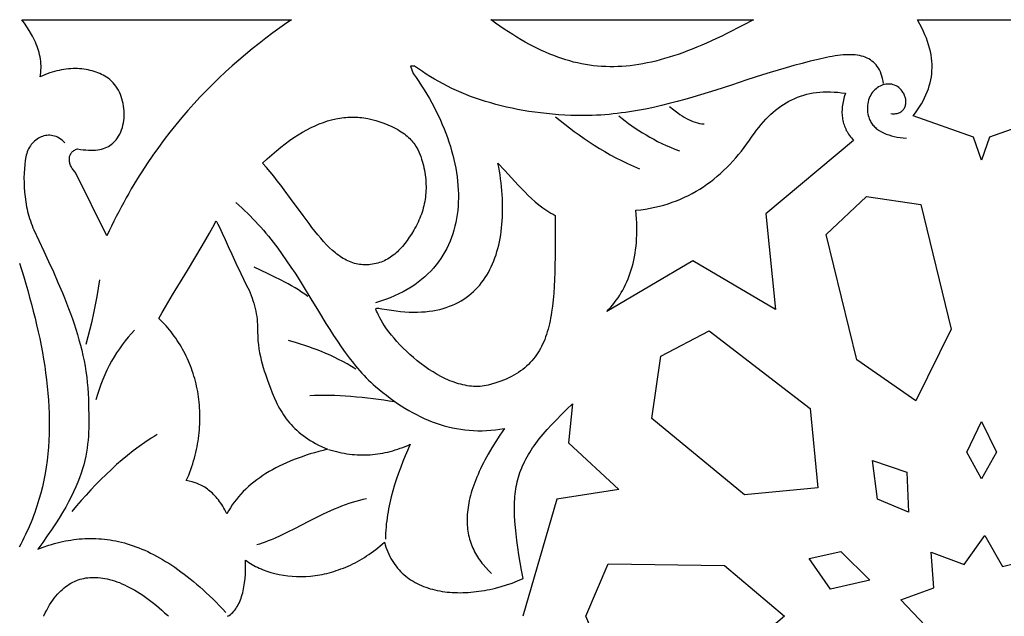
# Model space of a CAD drawing. Extents: x -332 to 348, y -263 to 352.
# Drawn here: x -42.96 to 3.03, y 264.11 to 292 of the extents above; entities that cross this region are included whole.
import ezdxf

# ---------------------------------------------------------------- set-up
doc = ezdxf.new("R2010")
doc.units = 0
doc.layers.add('LAYER_1', color=18, linetype='CONTINUOUS')
doc.layers.add('LAYER_2', color=174, linetype='CONTINUOUS')

msp = doc.modelspace()

# ---------------------------------------------------------------- linework, layer by layer
at = {"layer": 'LAYER_1'}
for points in [[(-30.484, 291.848), (-30.812, 291.616), (-31.138, 291.379), (-31.461, 291.137), (-31.781, 290.889), (-32.099, 290.636), (-32.414, 290.377), (-32.727, 290.112), (-33.036, 289.841), (-33.343, 289.563), (-33.646, 289.279), (-33.946, 288.989), (-34.242, 288.691), (-34.535, 288.386), (-34.825, 288.073), (-35.111, 287.753), (-35.393, 287.425), (-35.671, 287.089), (-35.945, 286.745), (-36.216, 286.392), (-36.482, 286.031), (-36.744, 285.661), (-37.001, 285.281), (-37.254, 284.893), (-37.379, 284.695), (-37.503, 284.495), (-37.625, 284.292), (-37.747, 284.087), (-37.867, 283.879), (-37.986, 283.669), (-38.104, 283.456), (-38.22, 283.241), (-38.336, 283.023), (-38.45, 282.803), (-38.562, 282.58), (-38.674, 282.354), (-38.784, 282.126), (-38.893, 281.895), (-40.334, 284.831), (-40.37, 284.867), (-40.405, 284.904), (-40.437, 284.942), (-40.467, 284.981), (-40.495, 285.021), (-40.521, 285.062), (-40.544, 285.103), (-40.565, 285.144), (-40.583, 285.186), (-40.599, 285.228), (-40.613, 285.271), (-40.624, 285.313), (-40.632, 285.355), (-40.638, 285.397), (-40.642, 285.438), (-40.642, 285.479), (-40.64, 285.519), (-40.636, 285.558), (-40.628, 285.597), (-40.618, 285.634), (-40.604, 285.67), (-40.588, 285.705), (-40.569, 285.739), (-40.547, 285.771), (-40.522, 285.802), (-40.494, 285.83), (-40.463, 285.857), (-40.429, 285.882), (-40.391, 285.905), (-40.351, 285.925), (-40.307, 285.943), (-40.26, 285.959), (-40.123, 285.938), (-39.991, 285.921), (-39.866, 285.909), (-39.746, 285.902), (-39.631, 285.899), (-39.522, 285.9), (-39.418, 285.906), (-39.318, 285.916), (-39.224, 285.931), (-39.134, 285.95), (-39.049, 285.974), (-38.969, 286.002), (-38.893, 286.034), (-38.821, 286.071), (-38.753, 286.112), (-38.69, 286.158), (-38.607, 286.227), (-38.531, 286.303), (-38.461, 286.383), (-38.397, 286.469), (-38.339, 286.559), (-38.287, 286.653), (-38.24, 286.751), (-38.2, 286.852), (-38.166, 286.957), (-38.137, 287.064), (-38.114, 287.173), (-38.097, 287.283), (-38.085, 287.396), (-38.079, 287.509), (-38.078, 287.623), (-38.083, 287.737), (-38.092, 287.85), (-38.108, 287.964), (-38.128, 288.076), (-38.153, 288.186), (-38.183, 288.295), (-38.219, 288.402), (-38.259, 288.506), (-38.304, 288.607), (-38.354, 288.705), (-38.409, 288.799), (-38.468, 288.889), (-38.532, 288.974), (-38.601, 289.054), (-38.674, 289.129), (-38.751, 289.198), (-38.833, 289.26), (-38.906, 289.31), (-38.981, 289.357), (-39.059, 289.401), (-39.14, 289.442), (-39.223, 289.481), (-39.308, 289.517), (-39.395, 289.55), (-39.485, 289.58), (-39.576, 289.607), (-39.669, 289.631), (-39.764, 289.652), (-39.861, 289.67), (-39.96, 289.685), (-40.059, 289.697), (-40.161, 289.705), (-40.263, 289.711), (-40.367, 289.713), (-40.472, 289.712), (-40.578, 289.707), (-40.685, 289.699), (-40.793, 289.688), (-40.901, 289.673), (-41.01, 289.654), (-41.12, 289.632), (-41.23, 289.607), (-41.34, 289.577), (-41.451, 289.545), (-41.562, 289.508), (-41.673, 289.467), (-41.784, 289.423), (-41.894, 289.375), (-42.005, 289.323), (-41.987, 289.429), (-41.975, 289.535), (-41.967, 289.64), (-41.964, 289.744), (-41.965, 289.848), (-41.97, 289.952), (-41.98, 290.055), (-41.993, 290.157), (-42.01, 290.258), (-42.031, 290.359), (-42.056, 290.459), (-42.084, 290.558), (-42.115, 290.656), (-42.149, 290.753), (-42.186, 290.849), (-42.226, 290.944), (-42.268, 291.038), (-42.313, 291.132), (-42.36, 291.223), (-42.409, 291.314), (-42.513, 291.492), (-42.624, 291.665), (-42.741, 291.832), (-42.862, 291.994), (-42.866, 292), (-30.263, 292)], [(-9.188, 291.73), (-9.438, 291.599), (-9.684, 291.472), (-9.927, 291.35), (-10.168, 291.232), (-10.405, 291.119), (-10.639, 291.011), (-10.87, 290.907), (-11.098, 290.807), (-11.323, 290.712), (-11.546, 290.622), (-11.766, 290.536), (-11.984, 290.455), (-12.199, 290.379), (-12.413, 290.307), (-12.624, 290.24), (-12.832, 290.178), (-13.039, 290.12), (-13.244, 290.067), (-13.447, 290.019), (-13.648, 289.975), (-13.848, 289.937), (-14.046, 289.903), (-14.243, 289.874), (-14.438, 289.849), (-14.633, 289.83), (-14.825, 289.815), (-15.017, 289.805), (-15.208, 289.8), (-15.398, 289.8), (-15.587, 289.805), (-15.776, 289.815), (-15.964, 289.829), (-16.151, 289.849), (-16.338, 289.874), (-16.524, 289.903), (-16.711, 289.938), (-16.897, 289.977), (-17.083, 290.021), (-17.269, 290.071), (-17.455, 290.126), (-17.642, 290.185), (-17.829, 290.25), (-18.016, 290.32), (-18.203, 290.395), (-18.392, 290.475), (-18.581, 290.56), (-18.77, 290.65), (-18.961, 290.745), (-19.152, 290.846), (-19.345, 290.952), (-19.539, 291.063), (-19.734, 291.179), (-19.93, 291.301), (-20.128, 291.427), (-20.327, 291.559), (-20.528, 291.696), (-20.73, 291.839), (-20.935, 291.987), (-20.952, 292), (-8.687, 292)], [(-5.09, 288.627), (-4.92, 288.619), (-4.747, 288.605), (-4.571, 288.585), (-4.391, 288.558), (-4.442, 288.396), (-4.483, 288.237), (-4.5, 288.158), (-4.514, 288.081), (-4.526, 288.004), (-4.535, 287.929), (-4.542, 287.854), (-4.546, 287.779), (-4.548, 287.706), (-4.548, 287.633), (-4.545, 287.562), (-4.539, 287.491), (-4.531, 287.421), (-4.52, 287.352), (-4.507, 287.283), (-4.492, 287.216), (-4.473, 287.149), (-4.453, 287.083), (-4.43, 287.018), (-4.404, 286.954), (-4.376, 286.89), (-4.346, 286.827), (-4.313, 286.766), (-4.277, 286.705), (-4.239, 286.644), (-4.199, 286.585), (-4.156, 286.527), (-4.11, 286.469), (-4.062, 286.412), (-4.012, 286.356), (-8.107, 282.931), (-7.652, 278.445), (-11.519, 280.728), (-15.538, 278.363), (-15.442, 278.463), (-15.349, 278.565), (-15.26, 278.671), (-15.173, 278.779), (-15.09, 278.889), (-15.009, 279.003), (-14.932, 279.12), (-14.858, 279.239), (-14.788, 279.362), (-14.721, 279.487), (-14.657, 279.616), (-14.596, 279.748), (-14.539, 279.883), (-14.486, 280.021), (-14.436, 280.162), (-14.39, 280.307), (-14.347, 280.454), (-14.308, 280.606), (-14.273, 280.76), (-14.241, 280.918), (-14.214, 281.08), (-14.19, 281.244), (-14.17, 281.413), (-14.154, 281.585), (-14.142, 281.76), (-14.134, 281.94), (-14.13, 282.123), (-14.13, 282.309), (-14.135, 282.5), (-14.143, 282.694), (-14.156, 282.892), (-14.173, 283.094), (-13.946, 283.118), (-13.723, 283.149), (-13.504, 283.187), (-13.29, 283.23), (-13.08, 283.279), (-12.874, 283.334), (-12.672, 283.396), (-12.474, 283.462), (-12.279, 283.535), (-12.089, 283.613), (-11.902, 283.696), (-11.72, 283.785), (-11.54, 283.879), (-11.365, 283.979), (-11.192, 284.083), (-11.024, 284.193), (-10.858, 284.307), (-10.696, 284.426), (-10.537, 284.55), (-10.382, 284.678), (-10.229, 284.811), (-10.08, 284.949), (-9.934, 285.091), (-9.79, 285.237), (-9.649, 285.387), (-9.512, 285.541), (-9.377, 285.699), (-9.244, 285.861), (-9.114, 286.027), (-8.987, 286.197), (-8.862, 286.37), (-8.74, 286.547), (-8.64, 286.691), (-8.537, 286.831), (-8.433, 286.966), (-8.327, 287.096), (-8.219, 287.221), (-8.11, 287.342), (-7.998, 287.457), (-7.884, 287.567), (-7.768, 287.672), (-7.65, 287.772), (-7.529, 287.866), (-7.407, 287.956), (-7.282, 288.04), (-7.154, 288.118), (-7.025, 288.192), (-6.892, 288.259), (-6.757, 288.322), (-6.62, 288.378), (-6.48, 288.429), (-6.337, 288.475), (-6.191, 288.514), (-6.043, 288.548), (-5.892, 288.576), (-5.737, 288.598), (-5.58, 288.614), (-5.42, 288.625), (-5.256, 288.629)], [(-27.356, 287.445), (-27.263, 287.442), (-27.17, 287.437), (-27.076, 287.43), (-26.983, 287.42), (-26.89, 287.409), (-26.797, 287.394), (-26.704, 287.378), (-26.517, 287.338), (-26.33, 287.289), (-26.143, 287.231), (-25.955, 287.163), (-25.767, 287.087), (-25.579, 287.001), (-25.389, 286.907), (-25.301, 286.859), (-25.218, 286.81), (-25.138, 286.76), (-25.063, 286.71), (-24.992, 286.658), (-24.924, 286.605), (-24.861, 286.552), (-24.801, 286.498), (-24.744, 286.443), (-24.691, 286.388), (-24.64, 286.332), (-24.593, 286.276), (-24.549, 286.22), (-24.508, 286.163), (-24.433, 286.049), (-24.368, 285.935), (-24.312, 285.821), (-24.264, 285.708), (-24.222, 285.597), (-24.186, 285.487), (-24.155, 285.381), (-24.103, 285.178), (-24.078, 285.068), (-24.055, 284.958), (-24.035, 284.849), (-24.019, 284.74), (-24.005, 284.632), (-23.995, 284.525), (-23.987, 284.419), (-23.982, 284.314), (-23.98, 284.209), (-23.98, 284.105), (-23.984, 284.002), (-23.99, 283.899), (-23.999, 283.797), (-24.01, 283.696), (-24.025, 283.595), (-24.042, 283.495), (-24.062, 283.396), (-24.084, 283.297), (-24.109, 283.199), (-24.136, 283.102), (-24.166, 283.005), (-24.199, 282.909), (-24.234, 282.814), (-24.271, 282.719), (-24.311, 282.625), (-24.354, 282.531), (-24.399, 282.438), (-24.446, 282.346), (-24.496, 282.254), (-24.547, 282.162), (-24.658, 281.981), (-24.76, 281.827), (-24.865, 281.678), (-24.973, 281.536), (-25.085, 281.401), (-25.2, 281.273), (-25.259, 281.212), (-25.32, 281.154), (-25.381, 281.097), (-25.444, 281.043), (-25.508, 280.992), (-25.574, 280.942), (-25.64, 280.895), (-25.709, 280.851), (-25.778, 280.81), (-25.85, 280.771), (-25.923, 280.734), (-25.997, 280.701), (-26.073, 280.671), (-26.151, 280.643), (-26.231, 280.619), (-26.312, 280.598), (-26.395, 280.58), (-26.481, 280.565), (-26.568, 280.553), (-26.657, 280.545), (-26.749, 280.541), (-26.842, 280.54), (-26.925, 280.543), (-27.007, 280.549), (-27.088, 280.559), (-27.168, 280.572), (-27.248, 280.589), (-27.326, 280.609), (-27.403, 280.633), (-27.48, 280.66), (-27.556, 280.69), (-27.631, 280.723), (-27.705, 280.76), (-27.779, 280.799), (-27.852, 280.841), (-27.925, 280.886), (-27.997, 280.934), (-28.068, 280.985), (-28.139, 281.038), (-28.21, 281.094), (-28.35, 281.213), (-28.489, 281.342), (-28.626, 281.48), (-28.763, 281.626), (-28.9, 281.78), (-29.036, 281.942), (-29.172, 282.111), (-29.309, 282.285), (-29.447, 282.466), (-29.725, 282.842), (-30.304, 283.64), (-30.609, 284.053), (-30.766, 284.261), (-30.927, 284.469), (-31.092, 284.678), (-31.261, 284.885), (-31.435, 285.091), (-31.614, 285.296), (-31.397, 285.496), (-31.183, 285.686), (-30.972, 285.866), (-30.763, 286.036), (-30.556, 286.196), (-30.351, 286.347), (-30.148, 286.488), (-29.947, 286.619), (-29.747, 286.74), (-29.55, 286.851), (-29.353, 286.953), (-29.158, 287.045), (-28.965, 287.128), (-28.772, 287.201), (-28.581, 287.264), (-28.391, 287.318), (-28.201, 287.362), (-28.107, 287.381), (-28.013, 287.397), (-27.918, 287.411), (-27.824, 287.422), (-27.731, 287.431), (-27.637, 287.438), (-27.543, 287.443), (-27.45, 287.445)], [(-20.302, 284.949), (-19.992, 284.606), (-19.683, 284.269), (-19.527, 284.105), (-19.37, 283.945), (-19.209, 283.788), (-19.045, 283.636), (-18.877, 283.488), (-18.703, 283.347), (-18.524, 283.211), (-18.432, 283.146), (-18.339, 283.082), (-18.243, 283.02), (-18.146, 282.96), (-18.046, 282.902), (-17.945, 282.846), (-17.949, 281.267), (-17.952, 280.898), (-17.957, 280.54), (-17.965, 280.192), (-17.977, 279.854), (-17.993, 279.527), (-18.014, 279.211), (-18.04, 278.905), (-18.073, 278.609), (-18.112, 278.324), (-18.135, 278.186), (-18.159, 278.05), (-18.186, 277.916), (-18.214, 277.786), (-18.245, 277.657), (-18.279, 277.532), (-18.314, 277.409), (-18.353, 277.289), (-18.393, 277.172), (-18.437, 277.057), (-18.483, 276.944), (-18.532, 276.835), (-18.584, 276.728), (-18.638, 276.624), (-18.696, 276.522), (-18.757, 276.423), (-18.822, 276.327), (-18.889, 276.233), (-18.96, 276.142), (-19.035, 276.054), (-19.113, 275.968), (-19.195, 275.885), (-19.28, 275.805), (-19.37, 275.727), (-19.463, 275.652), (-19.56, 275.579), (-19.661, 275.51), (-19.767, 275.443), (-19.877, 275.378), (-19.991, 275.317), (-20.109, 275.258), (-20.232, 275.201), (-20.36, 275.148), (-20.492, 275.097), (-20.629, 275.048), (-20.771, 275.003), (-20.918, 274.96), (-21.07, 274.92), (-21.166, 274.898), (-21.263, 274.88), (-21.36, 274.867), (-21.458, 274.859), (-21.557, 274.854), (-21.656, 274.854), (-21.755, 274.857), (-21.855, 274.864), (-21.956, 274.875), (-22.056, 274.89), (-22.157, 274.908), (-22.258, 274.929), (-22.359, 274.954), (-22.46, 274.982), (-22.561, 275.013), (-22.662, 275.047), (-22.763, 275.084), (-22.863, 275.124), (-22.963, 275.167), (-23.063, 275.212), (-23.163, 275.26), (-23.262, 275.31), (-23.458, 275.416), (-23.652, 275.531), (-23.843, 275.654), (-24.03, 275.783), (-24.213, 275.917), (-24.391, 276.057), (-24.565, 276.201), (-24.733, 276.348), (-24.895, 276.498), (-25.05, 276.649), (-25.199, 276.801), (-25.34, 276.953), (-25.473, 277.104), (-25.598, 277.254), (-25.713, 277.401), (-25.82, 277.544), (-25.916, 277.684), (-26.002, 277.818), (-26.077, 277.946), (-26.141, 278.068), (-26.193, 278.182), (-26.219, 278.241), (-26.245, 278.294), (-26.291, 278.381), (-26.308, 278.416), (-26.32, 278.446), (-26.324, 278.47), (-26.323, 278.48), (-26.32, 278.488), (-26.315, 278.496), (-26.306, 278.502), (-26.281, 278.509), (-26.244, 278.512), (-26.192, 278.51), (-26.125, 278.503), (-26.041, 278.49), (-25.818, 278.452), (-25.597, 278.415), (-25.381, 278.385), (-25.171, 278.361), (-24.965, 278.343), (-24.765, 278.332), (-24.569, 278.327), (-24.379, 278.328), (-24.194, 278.336), (-24.013, 278.349), (-23.838, 278.368), (-23.667, 278.393), (-23.501, 278.423), (-23.34, 278.459), (-23.184, 278.501), (-23.032, 278.548), (-22.885, 278.6), (-22.743, 278.657), (-22.605, 278.719), (-22.472, 278.786), (-22.343, 278.858), (-22.219, 278.935), (-22.099, 279.016), (-21.984, 279.102), (-21.873, 279.193), (-21.766, 279.287), (-21.664, 279.386), (-21.566, 279.489), (-21.472, 279.596), (-21.383, 279.707), (-21.298, 279.822), (-21.216, 279.941), (-21.139, 280.063), (-21.066, 280.189), (-20.997, 280.318), (-20.932, 280.451), (-20.871, 280.586), (-20.814, 280.725), (-20.76, 280.867), (-20.711, 281.012), (-20.665, 281.16), (-20.623, 281.31), (-20.585, 281.464), (-20.551, 281.619), (-20.52, 281.777), (-20.493, 281.938), (-20.469, 282.1), (-20.449, 282.265), (-20.433, 282.432), (-20.42, 282.601), (-20.41, 282.771), (-20.404, 282.944), (-20.401, 283.117), (-20.402, 283.293), (-20.406, 283.47), (-20.413, 283.648), (-20.423, 283.828), (-20.437, 284.008), (-20.454, 284.19), (-20.474, 284.372), (-20.497, 284.556), (-20.523, 284.74), (-20.552, 284.925), (-20.584, 285.11), (-20.618, 285.296)], [(-0.86, 283.36), (0.549, 277.529), (-1.093, 274.184), (-3.856, 276.103), (-5.286, 281.962), (-3.404, 283.733)], [(-33.704, 282.448), (-33.633, 282.307), (-33.497, 282.023), (-33.362, 281.726), (-33.219, 281.403), (-33.058, 281.04), (-32.867, 280.624), (-32.638, 280.142), (-32.505, 279.872), (-32.359, 279.581), (-32.303, 279.466), (-32.249, 279.349), (-32.198, 279.23), (-32.15, 279.11), (-32.105, 278.989), (-32.064, 278.866), (-32.026, 278.742), (-31.991, 278.618), (-31.96, 278.494), (-31.932, 278.369), (-31.909, 278.244), (-31.89, 278.12), (-31.875, 277.996), (-31.864, 277.873), (-31.858, 277.751), (-31.856, 277.631), (-31.854, 277.412), (-31.845, 277.201), (-31.83, 276.999), (-31.81, 276.804), (-31.784, 276.616), (-31.753, 276.433), (-31.717, 276.256), (-31.677, 276.083), (-31.634, 275.914), (-31.586, 275.748), (-31.536, 275.584), (-31.483, 275.422), (-31.371, 275.099), (-31.253, 274.774), (-31.17, 274.556), (-31.081, 274.342), (-30.984, 274.133), (-30.933, 274.03), (-30.88, 273.928), (-30.824, 273.827), (-30.766, 273.728), (-30.705, 273.629), (-30.642, 273.532), (-30.576, 273.437), (-30.506, 273.343), (-30.434, 273.25), (-30.358, 273.158), (-30.278, 273.068), (-30.195, 272.98), (-30.109, 272.893), (-30.018, 272.808), (-29.924, 272.724), (-29.825, 272.642), (-29.722, 272.562), (-29.615, 272.483), (-29.503, 272.406), (-29.386, 272.331), (-29.265, 272.258), (-29.138, 272.186), (-29.007, 272.117), (-28.87, 272.049), (-28.728, 271.984), (-28.58, 271.92), (-28.788, 271.868), (-28.992, 271.813), (-29.192, 271.756), (-29.389, 271.697), (-29.583, 271.635), (-29.772, 271.57), (-29.959, 271.503), (-30.141, 271.434), (-30.32, 271.362), (-30.495, 271.287), (-30.666, 271.209), (-30.833, 271.129), (-30.996, 271.046), (-31.155, 270.96), (-31.311, 270.872), (-31.462, 270.78), (-31.608, 270.686), (-31.751, 270.589), (-31.89, 270.489), (-32.024, 270.386), (-32.154, 270.279), (-32.279, 270.17), (-32.4, 270.058), (-32.517, 269.942), (-32.629, 269.824), (-32.736, 269.702), (-32.839, 269.577), (-32.937, 269.449), (-33.03, 269.317), (-33.119, 269.182), (-33.203, 269.044), (-33.282, 268.902), (-33.329, 268.995), (-33.376, 269.084), (-33.425, 269.17), (-33.475, 269.253), (-33.525, 269.333), (-33.577, 269.409), (-33.629, 269.483), (-33.682, 269.553), (-33.736, 269.621), (-33.791, 269.685), (-33.846, 269.747), (-33.903, 269.805), (-33.96, 269.861), (-34.018, 269.915), (-34.077, 269.965), (-34.136, 270.013), (-34.196, 270.058), (-34.257, 270.101), (-34.319, 270.141), (-34.381, 270.178), (-34.444, 270.213), (-34.507, 270.246), (-34.572, 270.276), (-34.637, 270.304), (-34.702, 270.33), (-34.768, 270.354), (-34.903, 270.395), (-35.039, 270.427), (-35.178, 270.452), (-35.121, 270.583), (-35.067, 270.714), (-35.016, 270.846), (-34.968, 270.977), (-34.922, 271.109), (-34.879, 271.241), (-34.838, 271.373), (-34.801, 271.505), (-34.765, 271.637), (-34.733, 271.769), (-34.703, 271.902), (-34.675, 272.034), (-34.651, 272.166), (-34.628, 272.297), (-34.608, 272.429), (-34.591, 272.561), (-34.576, 272.692), (-34.564, 272.823), (-34.555, 272.954), (-34.547, 273.084), (-34.542, 273.214), (-34.54, 273.344), (-34.54, 273.473), (-34.543, 273.602), (-34.547, 273.731), (-34.555, 273.859), (-34.564, 273.986), (-34.576, 274.113), (-34.591, 274.239), (-34.607, 274.365), (-34.626, 274.49), (-34.648, 274.614), (-34.671, 274.737), (-34.697, 274.86), (-34.725, 274.982), (-34.756, 275.103), (-34.788, 275.224), (-34.823, 275.343), (-34.86, 275.462), (-34.9, 275.579), (-34.941, 275.696), (-34.985, 275.811), (-35.03, 275.926), (-35.078, 276.039), (-35.128, 276.152), (-35.181, 276.263), (-35.235, 276.373), (-35.291, 276.482), (-35.35, 276.59), (-35.41, 276.696), (-35.473, 276.801), (-35.537, 276.905), (-35.604, 277.008), (-35.673, 277.109), (-35.743, 277.209), (-35.816, 277.307), (-35.891, 277.404), (-35.967, 277.499), (-36.046, 277.593), (-36.126, 277.685), (-36.208, 277.775), (-36.293, 277.864), (-36.379, 277.951), (-36.467, 278.037), (-36.313, 278.307), (-36.155, 278.581), (-35.824, 279.137), (-35.13, 280.276), (-34.778, 280.854), (-34.432, 281.434), (-34.263, 281.724), (-34.098, 282.014), (-33.936, 282.303), (-33.78, 282.591)], [(-6.039, 273.827), (-5.682, 270.112), (-9.102, 269.795), (-13.427, 273.357), (-13.006, 276.27), (-10.755, 277.45)], [(2.67, 271.786), (1.974, 270.532), (1.278, 271.786), (1.974, 273.21)], [(-1.516, 270.85), (-1.434, 268.984), (-2.887, 269.579), (-3.117, 271.388)], [(2.945, 266.433), (4.539, 266.842), (4.247, 265.199), (5.727, 264.472), (4.464, 263.403), (5.137, 261.88), (3.493, 261.886), (3.045, 260.279), (1.79, 261.358), (0.43, 260.42), (0.151, 262.066), (-1.484, 262.235), (-0.657, 263.678), (-1.802, 264.875), (-0.255, 265.44), (-0.375, 267.106), (1.167, 266.529), (2.129, 267.883)], [(-3.254, 265.803), (-5.083, 265.381), (-6.084, 266.808), (-4.608, 267.137)], [(-10.032, 266.486), (-7.239, 264.109), (-10.032, 261.731), (-15.464, 261.659), (-16.515, 264.109), (-15.464, 266.558)]]:
    msp.add_lwpolyline(points, close=True, dxfattribs=at)
for points in [[(5.169, 287.509), (2.35, 286.513), (1.974, 285.435), (1.598, 286.513), (-1.221, 287.509), (-1.116, 287.648), (-1.017, 287.786), (-0.925, 287.925), (-0.84, 288.063), (-0.761, 288.202), (-0.689, 288.341), (-0.624, 288.481), (-0.565, 288.62), (-0.513, 288.76), (-0.468, 288.901), (-0.43, 289.043), (-0.398, 289.185), (-0.373, 289.328), (-0.355, 289.471), (-0.344, 289.616), (-0.339, 289.762), (-0.341, 289.909), (-0.351, 290.057), (-0.367, 290.206), (-0.389, 290.356), (-0.419, 290.509), (-0.456, 290.662), (-0.499, 290.817), (-0.549, 290.974), (-0.607, 291.133), (-0.671, 291.293), (-0.742, 291.455), (-0.82, 291.62), (-0.905, 291.786), (-0.997, 291.955), (-1.023, 292), (4.971, 292)], [(-42.974, 280.616), (-42.776, 279.976), (-42.681, 279.656), (-42.588, 279.335), (-42.498, 279.015), (-42.411, 278.694), (-42.327, 278.373), (-42.247, 278.052), (-42.17, 277.731), (-42.097, 277.41), (-42.028, 277.089), (-41.963, 276.769), (-41.903, 276.448), (-41.847, 276.128), (-41.795, 275.809), (-41.749, 275.489), (-41.708, 275.17), (-41.672, 274.852), (-41.642, 274.534), (-41.617, 274.217), (-41.598, 273.9), (-41.586, 273.584), (-41.579, 273.269), (-41.579, 272.954), (-41.586, 272.641), (-41.6, 272.328), (-41.621, 272.016), (-41.649, 271.705), (-41.684, 271.396), (-41.727, 271.087), (-41.778, 270.78), (-41.837, 270.473), (-41.904, 270.168), (-41.98, 269.865), (-42.065, 269.562), (-42.11, 269.412), (-42.158, 269.261), (-42.208, 269.111), (-42.26, 268.962), (-42.314, 268.813), (-42.371, 268.664), (-42.43, 268.515), (-42.492, 268.367), (-42.556, 268.22), (-42.622, 268.073), (-42.691, 267.926), (-42.762, 267.779), (-42.836, 267.633), (-42.913, 267.488), (-42.991, 267.343)], [(-33.24, 264.109), (-33.248, 264.114), (-33.232, 264.114), (-33.173, 264.153), (-33.117, 264.197), (-33.063, 264.243), (-33.011, 264.293), (-32.962, 264.346), (-32.915, 264.403), (-32.871, 264.462), (-32.828, 264.525), (-32.788, 264.59), (-32.75, 264.659), (-32.715, 264.73), (-32.681, 264.804), (-32.65, 264.881), (-32.621, 264.96), (-32.594, 265.042), (-32.568, 265.126), (-32.545, 265.212), (-32.524, 265.301), (-32.505, 265.392), (-32.487, 265.485), (-32.458, 265.677), (-32.436, 265.876), (-32.421, 266.082), (-32.413, 266.294), (-32.411, 266.512), (-32.415, 266.735), (-32.34, 266.682), (-32.264, 266.631), (-32.185, 266.581), (-32.106, 266.534), (-32.024, 266.488), (-31.941, 266.444), (-31.857, 266.401), (-31.771, 266.361), (-31.684, 266.322), (-31.595, 266.285), (-31.414, 266.218), (-31.228, 266.158), (-31.037, 266.106), (-30.842, 266.062), (-30.643, 266.026), (-30.44, 265.998), (-30.235, 265.979), (-30.026, 265.968), (-29.814, 265.966), (-29.6, 265.973), (-29.384, 265.989), (-29.166, 266.014), (-28.947, 266.048), (-28.837, 266.069), (-28.727, 266.092), (-28.617, 266.117), (-28.507, 266.145), (-28.396, 266.175), (-28.285, 266.208), (-28.175, 266.243), (-28.064, 266.281), (-27.954, 266.321), (-27.843, 266.363), (-27.733, 266.408), (-27.623, 266.456), (-27.513, 266.506), (-27.404, 266.559), (-27.294, 266.614), (-27.186, 266.672), (-27.077, 266.732), (-26.969, 266.796), (-26.861, 266.861), (-26.754, 266.93), (-26.648, 267.001), (-26.542, 267.075), (-26.437, 267.152), (-26.332, 267.231), (-26.228, 267.313), (-26.125, 267.398), (-26.023, 267.486), (-25.922, 267.576), (-25.889, 267.457), (-25.852, 267.342), (-25.812, 267.229), (-25.769, 267.12), (-25.722, 267.015), (-25.672, 266.912), (-25.62, 266.813), (-25.563, 266.716), (-25.504, 266.623), (-25.442, 266.533), (-25.377, 266.447), (-25.309, 266.363), (-25.239, 266.283), (-25.165, 266.205), (-25.089, 266.131), (-25.011, 266.059), (-24.929, 265.991), (-24.846, 265.926), (-24.76, 265.864), (-24.671, 265.804), (-24.581, 265.748), (-24.488, 265.694), (-24.393, 265.644), (-24.296, 265.596), (-24.197, 265.551), (-24.096, 265.51), (-23.993, 265.471), (-23.888, 265.434), (-23.782, 265.401), (-23.673, 265.371), (-23.564, 265.343), (-23.452, 265.318), (-23.339, 265.295), (-23.225, 265.276), (-23.109, 265.259), (-22.992, 265.245), (-22.874, 265.233), (-22.755, 265.225), (-22.634, 265.218), (-22.513, 265.215), (-22.39, 265.214), (-22.267, 265.215), (-22.142, 265.22), (-22.017, 265.226), (-21.891, 265.236), (-21.765, 265.247), (-21.637, 265.262), (-21.51, 265.278), (-21.382, 265.298), (-21.253, 265.319), (-21.124, 265.343), (-20.995, 265.37), (-20.866, 265.399), (-20.736, 265.43), (-20.477, 265.5), (-20.218, 265.578), (-19.959, 265.666), (-19.702, 265.763), (-19.446, 265.869), (-19.516, 266.259), (-19.58, 266.631), (-19.638, 266.987), (-19.69, 267.328), (-19.735, 267.653), (-19.773, 267.965), (-19.804, 268.264), (-19.827, 268.551), (-19.841, 268.826), (-19.848, 269.091), (-19.848, 269.22), (-19.845, 269.346), (-19.841, 269.47), (-19.834, 269.593), (-19.824, 269.713), (-19.812, 269.831), (-19.798, 269.948), (-19.781, 270.063), (-19.762, 270.177), (-19.74, 270.289), (-19.715, 270.4), (-19.688, 270.51), (-19.658, 270.618), (-19.625, 270.726), (-19.59, 270.833), (-19.551, 270.939), (-19.51, 271.044), (-19.466, 271.149), (-19.418, 271.253), (-19.368, 271.358), (-19.314, 271.461), (-19.258, 271.565), (-19.198, 271.669), (-19.135, 271.773), (-19.069, 271.877), (-18.999, 271.981), (-18.926, 272.086), (-18.85, 272.191), (-18.77, 272.298), (-18.687, 272.404), (-18.51, 272.621), (-18.318, 272.841), (-18.111, 273.067), (-17.89, 273.299), (-17.653, 273.538), (-17.4, 273.785), (-17.13, 274.041), (-17.326, 272.221), (-14.975, 270.044), (-17.875, 269.585), (-19.452, 264.109)], [(-41.844, 264.109), (-41.831, 264.137), (-41.766, 264.272), (-41.7, 264.401), (-41.632, 264.524), (-41.563, 264.641), (-41.492, 264.752), (-41.42, 264.857), (-41.347, 264.957), (-41.273, 265.05), (-41.197, 265.138), (-41.121, 265.221), (-41.044, 265.298), (-40.967, 265.37), (-40.888, 265.437), (-40.809, 265.499), (-40.729, 265.557), (-40.648, 265.61), (-40.566, 265.658), (-40.484, 265.702), (-40.4, 265.743), (-40.316, 265.779), (-40.23, 265.811), (-40.143, 265.839), (-40.055, 265.864), (-39.966, 265.884), (-39.874, 265.901), (-39.782, 265.914), (-39.688, 265.924), (-39.592, 265.929), (-39.494, 265.931), (-39.395, 265.929), (-39.293, 265.923), (-39.19, 265.912), (-39.085, 265.898), (-38.979, 265.88), (-38.871, 265.857), (-38.761, 265.831), (-38.649, 265.8), (-38.536, 265.765), (-38.422, 265.725), (-38.306, 265.682), (-38.188, 265.634), (-38.07, 265.581), (-37.95, 265.525), (-37.829, 265.463), (-37.707, 265.398), (-37.584, 265.328), (-37.461, 265.254), (-37.336, 265.175), (-37.211, 265.092), (-37.085, 265.005), (-36.959, 264.914), (-36.832, 264.818), (-36.705, 264.718), (-36.577, 264.614), (-36.449, 264.505), (-36.321, 264.392), (-36.193, 264.276), (-36.065, 264.155), (-36.018, 264.109)]]:
    msp.add_lwpolyline(points, dxfattribs=at)
at = {"layer": 'LAYER_2'}
for points in [[(-2.613, 289.01), (-2.632, 289.132), (-2.656, 289.248), (-2.685, 289.357), (-2.718, 289.46), (-2.756, 289.557), (-2.799, 289.648), (-2.846, 289.732), (-2.898, 289.811), (-2.954, 289.884), (-3.014, 289.951), (-3.079, 290.012), (-3.147, 290.068), (-3.22, 290.119), (-3.296, 290.165), (-3.377, 290.205), (-3.461, 290.241), (-3.549, 290.272), (-3.641, 290.298), (-3.736, 290.319), (-3.835, 290.336), (-3.938, 290.349), (-4.043, 290.357), (-4.153, 290.361), (-4.265, 290.361), (-4.381, 290.357), (-4.499, 290.35), (-4.621, 290.339), (-4.746, 290.324), (-4.873, 290.306), (-5.004, 290.284), (-5.137, 290.259), (-5.273, 290.232), (-5.657, 290.146), (-6.038, 290.055), (-6.415, 289.958), (-6.79, 289.856), (-7.162, 289.751), (-7.532, 289.641), (-7.899, 289.529), (-8.265, 289.414), (-8.993, 289.181), (-9.716, 288.945), (-10.438, 288.712), (-10.799, 288.598), (-11.16, 288.486), (-11.522, 288.377), (-11.885, 288.273), (-12.249, 288.172), (-12.614, 288.076), (-12.982, 287.986), (-13.351, 287.902), (-13.722, 287.824), (-14.096, 287.754), (-14.473, 287.692), (-14.663, 287.664), (-14.853, 287.638), (-15.044, 287.614), (-15.237, 287.593), (-15.429, 287.574), (-15.623, 287.558), (-15.818, 287.544), (-16.014, 287.533), (-16.211, 287.525), (-16.409, 287.519), (-16.608, 287.516), (-16.809, 287.517), (-17.01, 287.52), (-17.213, 287.526), (-17.503, 287.54), (-17.79, 287.558), (-18.074, 287.58), (-18.354, 287.607), (-18.631, 287.638), (-18.904, 287.673), (-19.173, 287.713), (-19.439, 287.757), (-19.701, 287.805), (-19.96, 287.857), (-20.215, 287.913), (-20.466, 287.973), (-20.714, 288.037), (-20.958, 288.105), (-21.198, 288.177), (-21.434, 288.253), (-21.666, 288.333), (-21.895, 288.416), (-22.12, 288.504), (-22.341, 288.595), (-22.558, 288.69), (-22.771, 288.788), (-22.98, 288.89), (-23.186, 288.996), (-23.387, 289.105), (-23.584, 289.218), (-23.778, 289.334), (-23.967, 289.454), (-24.152, 289.577), (-24.334, 289.703), (-24.511, 289.833), (-24.703, 289.823), (-24.582, 289.49), (-24.445, 289.299), (-24.313, 289.106), (-24.185, 288.911), (-24.061, 288.715), (-23.94, 288.517), (-23.824, 288.318), (-23.713, 288.118), (-23.605, 287.917), (-23.502, 287.714), (-23.404, 287.511), (-23.31, 287.308), (-23.22, 287.103), (-23.135, 286.899), (-23.055, 286.694), (-22.98, 286.488), (-22.91, 286.283), (-22.844, 286.078), (-22.784, 285.873), (-22.728, 285.668), (-22.678, 285.463), (-22.633, 285.259), (-22.593, 285.056), (-22.559, 284.853), (-22.53, 284.652), (-22.506, 284.451), (-22.488, 284.251), (-22.475, 284.053), (-22.469, 283.856), (-22.468, 283.661), (-22.472, 283.467), (-22.483, 283.275), (-22.5, 283.084), (-22.522, 282.896), (-22.551, 282.71), (-22.586, 282.526), (-22.627, 282.344), (-22.675, 282.165), (-22.728, 281.988), (-22.789, 281.814), (-22.855, 281.643), (-22.929, 281.475), (-23.008, 281.31), (-23.095, 281.148), (-23.188, 280.99), (-23.289, 280.834), (-23.396, 280.683), (-23.51, 280.535), (-23.631, 280.391), (-23.759, 280.25), (-23.894, 280.114), (-24.037, 279.982), (-24.187, 279.854), (-24.344, 279.731), (-24.509, 279.612), (-24.681, 279.498), (-24.861, 279.389), (-25.049, 279.284), (-25.244, 279.184), (-25.447, 279.09), (-25.658, 279.001), (-25.877, 278.917), (-26.104, 278.839), (-26.338, 278.766)], [(-2.263, 287.611), (-2.2, 287.605), (-2.14, 287.603), (-2.083, 287.605), (-2.029, 287.611), (-1.978, 287.62), (-1.93, 287.632), (-1.886, 287.648), (-1.844, 287.666), (-1.805, 287.688), (-1.77, 287.712), (-1.737, 287.738), (-1.707, 287.767), (-1.68, 287.799), (-1.656, 287.832), (-1.635, 287.867), (-1.616, 287.903), (-1.601, 287.941), (-1.588, 287.981), (-1.578, 288.022), (-1.57, 288.063), (-1.566, 288.106), (-1.564, 288.149), (-1.564, 288.193), (-1.567, 288.237), (-1.573, 288.281), (-1.582, 288.326), (-1.593, 288.37), (-1.606, 288.414), (-1.622, 288.457), (-1.64, 288.5), (-1.661, 288.542), (-1.685, 288.583), (-1.733, 288.655), (-1.785, 288.721), (-1.84, 288.779), (-1.899, 288.829), (-1.959, 288.873), (-2.023, 288.909), (-2.088, 288.939), (-2.154, 288.962), (-2.222, 288.979), (-2.291, 288.989), (-2.36, 288.993), (-2.43, 288.991), (-2.5, 288.983), (-2.569, 288.97), (-2.637, 288.95), (-2.705, 288.925), (-2.77, 288.895), (-2.835, 288.86), (-2.897, 288.819), (-2.957, 288.773), (-3.013, 288.723), (-3.067, 288.668), (-3.118, 288.609), (-3.165, 288.545), (-3.207, 288.477), (-3.245, 288.405), (-3.279, 288.33), (-3.307, 288.25), (-3.33, 288.167), (-3.347, 288.08), (-3.358, 287.99), (-3.363, 287.896), (-3.362, 287.82), (-3.358, 287.744), (-3.35, 287.668), (-3.337, 287.593), (-3.321, 287.519), (-3.301, 287.447), (-3.276, 287.376), (-3.248, 287.307), (-3.223, 287.257), (-3.196, 287.208), (-3.167, 287.161), (-3.136, 287.116), (-3.102, 287.072), (-3.066, 287.031), (-3.029, 286.991), (-2.989, 286.953), (-2.947, 286.916), (-2.903, 286.881), (-2.857, 286.847), (-2.81, 286.816), (-2.709, 286.756), (-2.601, 286.703), (-2.487, 286.655), (-2.367, 286.612), (-2.241, 286.575), (-2.109, 286.542), (-1.972, 286.514), (-1.83, 286.491), (-1.684, 286.471), (-1.533, 286.455)], [(-14.967, 287.498), (-14.82, 287.382), (-14.67, 287.267), (-14.518, 287.153), (-14.362, 287.041), (-14.203, 286.931), (-14.04, 286.822), (-13.874, 286.715), (-13.702, 286.611), (-13.526, 286.508), (-13.345, 286.409), (-13.159, 286.312), (-12.967, 286.217), (-12.769, 286.126), (-12.564, 286.038), (-12.353, 285.953), (-12.135, 285.871)], [(-12.602, 287.942), (-12.409, 287.789), (-12.214, 287.643), (-12.116, 287.573), (-12.018, 287.507), (-11.919, 287.445), (-11.819, 287.386), (-11.718, 287.333), (-11.616, 287.284), (-11.513, 287.241), (-11.409, 287.205), (-11.304, 287.174), (-11.197, 287.151), (-11.089, 287.136), (-10.979, 287.128)], [(-17.938, 287.454), (-17.5, 287.114), (-17.278, 286.946), (-17.054, 286.779), (-16.827, 286.615), (-16.596, 286.453), (-16.362, 286.294), (-16.123, 286.137), (-15.88, 285.984), (-15.631, 285.834), (-15.377, 285.689), (-15.116, 285.547), (-14.849, 285.41), (-14.575, 285.277), (-14.294, 285.15), (-14.005, 285.028)], [(-40.847, 286.245), (-40.913, 286.311), (-40.982, 286.369), (-41.051, 286.42), (-41.121, 286.464), (-41.192, 286.502), (-41.263, 286.533), (-41.335, 286.558), (-41.407, 286.576), (-41.479, 286.589), (-41.55, 286.595), (-41.621, 286.596), (-41.692, 286.592), (-41.761, 286.582), (-41.83, 286.567), (-41.898, 286.546), (-41.964, 286.521), (-42.028, 286.491), (-42.091, 286.457), (-42.152, 286.418), (-42.21, 286.375), (-42.266, 286.328), (-42.32, 286.277), (-42.371, 286.222), (-42.419, 286.164), (-42.464, 286.103), (-42.506, 286.038), (-42.544, 285.97), (-42.578, 285.899), (-42.608, 285.825), (-42.635, 285.749), (-42.657, 285.67), (-42.675, 285.59), (-42.704, 285.414), (-42.727, 285.228), (-42.745, 285.031), (-42.757, 284.826), (-42.763, 284.613), (-42.761, 284.394), (-42.753, 284.171), (-42.737, 283.944), (-42.713, 283.715), (-42.681, 283.486), (-42.641, 283.258), (-42.617, 283.144), (-42.591, 283.031), (-42.563, 282.919), (-42.533, 282.808), (-42.5, 282.698), (-42.465, 282.59), (-42.427, 282.483), (-42.387, 282.378), (-42.344, 282.275), (-42.299, 282.173), (-41.837, 281.185), (-41.611, 280.694), (-41.389, 280.206), (-41.174, 279.72), (-40.968, 279.234), (-40.869, 278.991), (-40.772, 278.748), (-40.679, 278.505), (-40.588, 278.261), (-40.501, 278.018), (-40.418, 277.774), (-40.339, 277.529), (-40.263, 277.284), (-40.192, 277.039), (-40.125, 276.792), (-40.063, 276.545), (-40.006, 276.297), (-39.955, 276.048), (-39.908, 275.799), (-39.867, 275.548), (-39.832, 275.296), (-39.803, 275.042), (-39.78, 274.788), (-39.763, 274.532), (-39.753, 274.274), (-39.743, 273.867), (-39.735, 273.475), (-39.735, 273.093), (-39.738, 272.904), (-39.745, 272.717), (-39.755, 272.53), (-39.77, 272.344), (-39.789, 272.157), (-39.813, 271.969), (-39.843, 271.779), (-39.878, 271.588), (-39.921, 271.394), (-39.97, 271.198), (-40.027, 270.998), (-40.092, 270.794), (-40.166, 270.586), (-40.248, 270.373), (-40.34, 270.155), (-40.442, 269.93), (-40.555, 269.7), (-40.678, 269.462), (-40.813, 269.217), (-40.96, 268.965), (-41.119, 268.703), (-41.291, 268.434), (-41.476, 268.154), (-41.675, 267.865), (-41.889, 267.566), (-42.117, 267.255), (-41.859, 267.349), (-41.602, 267.434), (-41.473, 267.473), (-41.344, 267.509), (-41.215, 267.543), (-41.086, 267.575), (-40.957, 267.604), (-40.828, 267.63), (-40.699, 267.654), (-40.569, 267.676), (-40.44, 267.694), (-40.31, 267.71), (-40.18, 267.724), (-40.05, 267.734), (-39.92, 267.742), (-39.79, 267.747), (-39.66, 267.749), (-39.529, 267.748), (-39.398, 267.744), (-39.267, 267.738), (-39.135, 267.728), (-39.003, 267.715), (-38.871, 267.699), (-38.739, 267.68), (-38.606, 267.658), (-38.473, 267.633), (-38.34, 267.604), (-38.206, 267.572), (-38.072, 267.537), (-37.937, 267.498), (-37.802, 267.457), (-37.666, 267.411), (-37.531, 267.363), (-37.394, 267.311), (-37.257, 267.255), (-37.12, 267.196), (-36.982, 267.133), (-36.844, 267.066), (-36.705, 266.996), (-36.565, 266.923), (-36.425, 266.845), (-36.285, 266.764), (-36.144, 266.679), (-36.002, 266.59), (-35.859, 266.497), (-35.716, 266.4), (-35.572, 266.3), (-35.428, 266.195), (-35.283, 266.086), (-35.137, 265.974), (-34.991, 265.857), (-34.843, 265.736), (-34.695, 265.611), (-34.547, 265.482), (-34.397, 265.348), (-34.247, 265.21), (-34.096, 265.068), (-33.944, 264.922), (-33.791, 264.771), (-33.637, 264.616), (-33.483, 264.456), (-33.327, 264.292)], [(-32.867, 283.451), (-32.727, 283.33), (-32.589, 283.206), (-32.454, 283.081), (-32.322, 282.954), (-32.192, 282.825), (-32.064, 282.694), (-31.939, 282.562), (-31.816, 282.428), (-31.695, 282.293), (-31.577, 282.157), (-31.46, 282.019), (-31.346, 281.88), (-31.122, 281.598), (-30.906, 281.313), (-30.696, 281.024), (-30.492, 280.732), (-30.294, 280.438), (-30.1, 280.143), (-29.911, 279.847), (-29.725, 279.55), (-29.361, 278.958), (-29.006, 278.373), (-28.653, 277.798), (-28.476, 277.516), (-28.299, 277.239), (-28.119, 276.967), (-27.938, 276.701), (-27.754, 276.442), (-27.567, 276.189), (-27.375, 275.944), (-27.278, 275.825), (-27.18, 275.707), (-27.08, 275.592), (-26.979, 275.479), (-26.877, 275.369), (-26.773, 275.261), (-26.667, 275.156), (-26.56, 275.053), (-26.452, 274.953), (-26.341, 274.855), (-26.173, 274.713), (-26.003, 274.574), (-25.833, 274.44), (-25.661, 274.311), (-25.489, 274.186), (-25.315, 274.065), (-25.14, 273.95), (-24.964, 273.839), (-24.786, 273.733), (-24.608, 273.632), (-24.428, 273.536), (-24.246, 273.446), (-24.064, 273.361), (-23.88, 273.281), (-23.695, 273.207), (-23.508, 273.138), (-23.32, 273.075), (-23.131, 273.018), (-22.94, 272.967), (-22.748, 272.922), (-22.554, 272.884), (-22.358, 272.851), (-22.161, 272.825), (-21.963, 272.805), (-21.763, 272.791), (-21.561, 272.785), (-21.357, 272.785), (-21.152, 272.791), (-20.945, 272.805), (-20.737, 272.826), (-20.526, 272.854), (-20.314, 272.889), (-20.526, 272.58), (-20.723, 272.278), (-20.905, 271.983), (-21.073, 271.696), (-21.227, 271.416), (-21.299, 271.278), (-21.367, 271.142), (-21.432, 271.008), (-21.494, 270.876), (-21.552, 270.746), (-21.607, 270.617), (-21.659, 270.489), (-21.707, 270.364), (-21.752, 270.24), (-21.795, 270.117), (-21.833, 269.997), (-21.869, 269.878), (-21.902, 269.76), (-21.931, 269.644), (-21.958, 269.53), (-21.981, 269.417), (-22.002, 269.305), (-22.019, 269.195), (-22.034, 269.087), (-22.046, 268.98), (-22.054, 268.875), (-22.06, 268.771), (-22.064, 268.668), (-22.064, 268.567), (-22.061, 268.467), (-22.056, 268.369), (-22.049, 268.272), (-22.038, 268.176), (-22.025, 268.082), (-22.009, 267.989), (-21.991, 267.897), (-21.97, 267.807), (-21.946, 267.717), (-21.921, 267.63), (-21.892, 267.543), (-21.861, 267.458), (-21.828, 267.374), (-21.792, 267.291), (-21.754, 267.209), (-21.714, 267.128), (-21.672, 267.049), (-21.627, 266.971), (-21.58, 266.894), (-21.53, 266.818), (-21.479, 266.743), (-21.425, 266.669), (-21.369, 266.597), (-21.311, 266.525), (-21.189, 266.385), (-21.059, 266.249), (-20.922, 266.117)], [(-29.5, 279.061), (-29.644, 279.166), (-29.793, 279.267), (-29.945, 279.366), (-30.101, 279.462), (-30.259, 279.555), (-30.419, 279.645), (-30.581, 279.733), (-30.744, 279.819), (-31.07, 279.984), (-31.393, 280.141), (-32.012, 280.436)], [(-39.857, 276.829), (-39.758, 277.185), (-39.665, 277.546), (-39.577, 277.914), (-39.496, 278.288), (-39.419, 278.668), (-39.349, 279.055), (-39.284, 279.447), (-39.224, 279.845)], [(-37.596, 277.478), (-37.749, 277.317), (-37.896, 277.152), (-38.038, 276.98), (-38.175, 276.803), (-38.306, 276.62), (-38.433, 276.432), (-38.554, 276.237), (-38.669, 276.038), (-38.78, 275.832), (-38.885, 275.621), (-38.985, 275.404), (-39.079, 275.181), (-39.169, 274.953), (-39.253, 274.719), (-39.332, 274.48), (-39.405, 274.235)], [(-27.256, 275.669), (-27.457, 275.791), (-27.659, 275.906), (-27.861, 276.016), (-28.063, 276.119), (-28.264, 276.218), (-28.465, 276.311), (-28.666, 276.398), (-28.865, 276.481), (-29.063, 276.56), (-29.26, 276.634), (-29.455, 276.704), (-29.648, 276.77), (-29.84, 276.833), (-30.029, 276.892), (-30.4, 277)], [(-25.463, 274.131), (-25.704, 274.17), (-25.949, 274.208), (-26.2, 274.243), (-26.454, 274.276), (-26.71, 274.306), (-26.969, 274.333), (-27.227, 274.358), (-27.485, 274.38), (-27.742, 274.398), (-27.996, 274.413), (-28.247, 274.424), (-28.492, 274.431), (-28.732, 274.434), (-28.966, 274.432), (-29.192, 274.426), (-29.408, 274.415)], [(-36.54, 272.613), (-36.685, 272.522), (-36.828, 272.43), (-37.11, 272.241), (-37.386, 272.044), (-37.656, 271.842), (-37.92, 271.634), (-38.179, 271.42), (-38.433, 271.2), (-38.681, 270.975), (-38.925, 270.745), (-39.165, 270.51), (-39.4, 270.271), (-39.632, 270.027), (-39.859, 269.779), (-40.083, 269.527), (-40.303, 269.272), (-40.521, 269.013)], [(-28.543, 271.908), (-28.418, 271.871), (-28.293, 271.837), (-28.169, 271.806), (-28.046, 271.778), (-27.923, 271.752), (-27.8, 271.73), (-27.678, 271.71), (-27.556, 271.694), (-27.435, 271.68), (-27.314, 271.669), (-27.193, 271.661), (-27.073, 271.656), (-26.953, 271.654), (-26.833, 271.654), (-26.714, 271.658), (-26.595, 271.664), (-26.476, 271.673), (-26.358, 271.685), (-26.24, 271.7), (-26.122, 271.718), (-26.004, 271.739), (-25.886, 271.762), (-25.769, 271.788), (-25.652, 271.818), (-25.535, 271.849), (-25.418, 271.884), (-25.301, 271.922), (-25.184, 271.962), (-25.068, 272.005), (-24.952, 272.051), (-24.835, 272.1), (-24.719, 272.152), (-24.836, 271.885), (-24.949, 271.617), (-25.058, 271.348), (-25.163, 271.077), (-25.263, 270.804), (-25.357, 270.53), (-25.446, 270.254), (-25.528, 269.977), (-25.602, 269.698), (-25.669, 269.418), (-25.728, 269.137), (-25.754, 268.996), (-25.778, 268.855), (-25.799, 268.713), (-25.818, 268.571), (-25.835, 268.429), (-25.849, 268.286), (-25.86, 268.143), (-25.869, 268), (-25.875, 267.856), (-25.878, 267.712)], [(-26.764, 269.601), (-26.927, 269.568), (-27.091, 269.529), (-27.257, 269.484), (-27.425, 269.434), (-27.593, 269.378), (-27.762, 269.317), (-27.933, 269.252), (-28.103, 269.183), (-28.275, 269.111), (-28.446, 269.036), (-28.789, 268.877), (-29.13, 268.711), (-29.468, 268.542), (-30.13, 268.205), (-30.45, 268.044), (-30.762, 267.893), (-31.063, 267.754), (-31.209, 267.691), (-31.352, 267.633), (-31.492, 267.579), (-31.628, 267.531), (-31.761, 267.489), (-31.89, 267.452)]]:
    msp.add_lwpolyline(points, dxfattribs=at)

doc.saveas('drawing.dxf')
